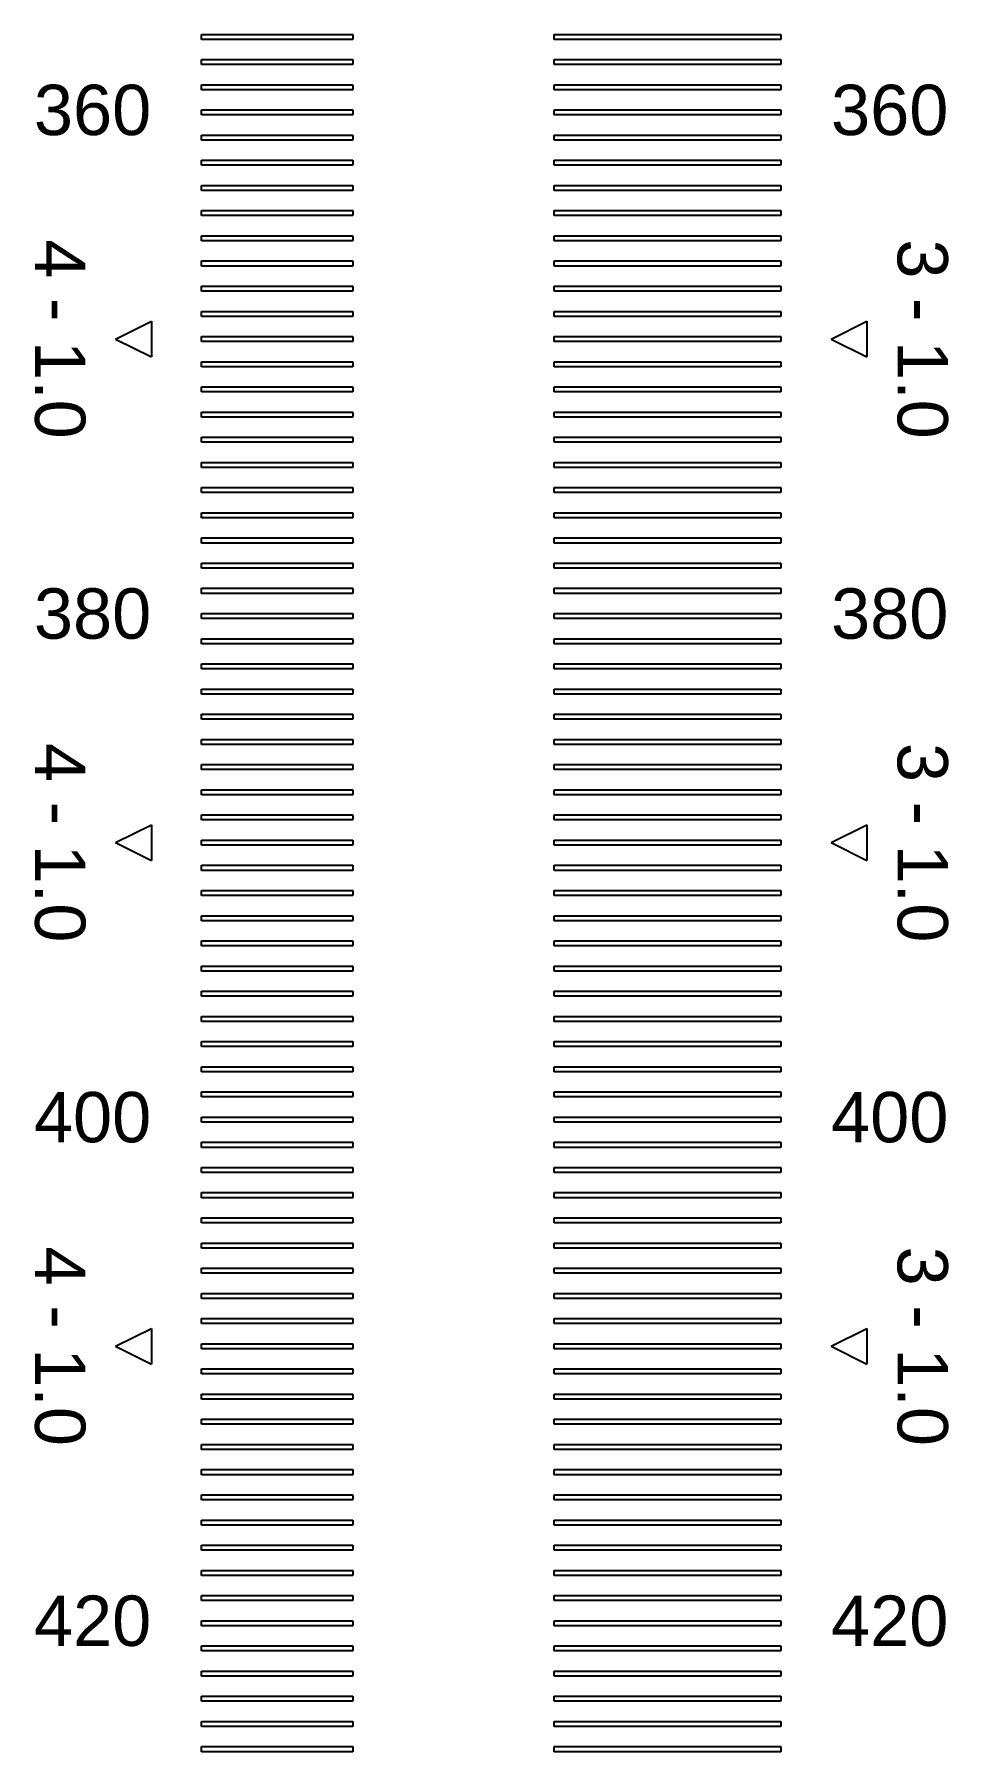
# Model space of a CAD drawing. Extents: x -24531 to 102469, y 86631 to 213631.
# Drawn here: x 53748.9 to 53930.5, y 145349.9 to 145690.9 of the extents above; entities that cross this region are included whole.
import ezdxf

# ---------------------------------------------------------------- set-up
doc = ezdxf.new("R2010")
doc.units = 13
doc.layers.add('CL - Label-1', color=120, linetype='Continuous')
doc.layers.add('CL - Label-2', color=132, linetype='Continuous')
doc.layers.add('CL - Sub-Micro', color=7, linetype='Continuous', true_color=0x47d1ff)
doc.styles.get("Standard").update_dxf_attribs({"font": 'arial.ttf'})

msp = doc.modelspace()

# ---------------------------------------------------------------- linework, layer by layer
at = {"layer": 'CL - Label-2'}
for p, q in [((53765.04, 145630.41), (53772.14, 145633.95)), ((53772.14, 145633.95), (53772.14, 145626.88)), ((53907.12, 145630.41), (53914.21, 145633.95)), ((53914.21, 145633.95), (53914.21, 145626.88)), ((53765.04, 145630.41), (53772.14, 145626.88)), ((53907.12, 145630.41), (53914.21, 145626.88)), ((53765.04, 145530.41), (53772.14, 145533.95)), ((53772.14, 145533.95), (53772.14, 145526.88)), ((53907.12, 145530.41), (53914.21, 145533.95)), ((53914.21, 145533.95), (53914.21, 145526.88)), ((53765.04, 145530.41), (53772.14, 145526.88)), ((53907.12, 145530.41), (53914.21, 145526.88)), ((53765.04, 145430.41), (53772.14, 145433.95)), ((53772.14, 145433.95), (53772.14, 145426.88)), ((53907.12, 145430.41), (53914.21, 145433.95)), ((53914.21, 145433.95), (53914.21, 145426.88)), ((53765.04, 145430.41), (53772.14, 145426.88)), ((53907.12, 145430.41), (53914.21, 145426.88))]:
    msp.add_line(p, q, dxfattribs=at)
at = {"layer": 'CL - Sub-Micro'}
for p, q in [((53782.12, 145689.91), (53782.12, 145690.91)), ((53782.12, 145690.91), (53812.12, 145690.91)), ((53812.12, 145689.91), (53782.12, 145689.91)), ((53812.12, 145690.91), (53812.12, 145689.91)), ((53852.12, 145689.91), (53852.12, 145690.91)), ((53852.12, 145690.91), (53897.12, 145690.91)), ((53897.12, 145689.91), (53852.12, 145689.91)), ((53897.12, 145690.91), (53897.12, 145689.91)), ((53782.12, 145684.91), (53782.12, 145685.91)), ((53782.12, 145685.91), (53812.12, 145685.91)), ((53812.12, 145685.91), (53812.12, 145684.91)), ((53852.12, 145684.91), (53852.12, 145685.91)), ((53852.12, 145685.91), (53897.12, 145685.91)), ((53897.12, 145685.91), (53897.12, 145684.91)), ((53812.12, 145684.91), (53782.12, 145684.91)), ((53897.12, 145684.91), (53852.12, 145684.91)), ((53782.12, 145679.91), (53782.12, 145680.91)), ((53782.12, 145680.91), (53812.12, 145680.91)), ((53812.12, 145679.91), (53782.12, 145679.91)), ((53812.12, 145680.91), (53812.12, 145679.91)), ((53852.12, 145679.91), (53852.12, 145680.91)), ((53852.12, 145680.91), (53897.12, 145680.91)), ((53897.12, 145679.91), (53852.12, 145679.91)), ((53897.12, 145680.91), (53897.12, 145679.91)), ((53782.12, 145674.91), (53782.12, 145675.91)), ((53782.12, 145675.91), (53812.12, 145675.91)), ((53812.12, 145675.91), (53812.12, 145674.91)), ((53852.12, 145674.91), (53852.12, 145675.91)), ((53852.12, 145675.91), (53897.12, 145675.91)), ((53897.12, 145675.91), (53897.12, 145674.91)), ((53812.12, 145674.91), (53782.12, 145674.91)), ((53897.12, 145674.91), (53852.12, 145674.91)), ((53782.12, 145669.91), (53782.12, 145670.91)), ((53782.12, 145670.91), (53812.12, 145670.91)), ((53812.12, 145669.91), (53782.12, 145669.91)), ((53812.12, 145670.91), (53812.12, 145669.91)), ((53852.12, 145669.91), (53852.12, 145670.91)), ((53852.12, 145670.91), (53897.12, 145670.91)), ((53897.12, 145669.91), (53852.12, 145669.91)), ((53897.12, 145670.91), (53897.12, 145669.91)), ((53782.12, 145664.91), (53782.12, 145665.91)), ((53782.12, 145665.91), (53812.12, 145665.91)), ((53812.12, 145665.91), (53812.12, 145664.91)), ((53852.12, 145664.91), (53852.12, 145665.91)), ((53852.12, 145665.91), (53897.12, 145665.91)), ((53897.12, 145665.91), (53897.12, 145664.91)), ((53812.12, 145664.91), (53782.12, 145664.91)), ((53897.12, 145664.91), (53852.12, 145664.91)), ((53782.12, 145659.91), (53782.12, 145660.91)), ((53782.12, 145660.91), (53812.12, 145660.91)), ((53812.12, 145659.91), (53782.12, 145659.91)), ((53812.12, 145660.91), (53812.12, 145659.91)), ((53852.12, 145659.91), (53852.12, 145660.91)), ((53852.12, 145660.91), (53897.12, 145660.91)), ((53897.12, 145659.91), (53852.12, 145659.91)), ((53897.12, 145660.91), (53897.12, 145659.91)), ((53782.12, 145654.91), (53782.12, 145655.91)), ((53782.12, 145655.91), (53812.12, 145655.91)), ((53812.12, 145654.91), (53782.12, 145654.91)), ((53812.12, 145655.91), (53812.12, 145654.91)), ((53852.12, 145654.91), (53852.12, 145655.91)), ((53852.12, 145655.91), (53897.12, 145655.91)), ((53897.12, 145654.91), (53852.12, 145654.91)), ((53897.12, 145655.91), (53897.12, 145654.91)), ((53782.12, 145649.91), (53782.12, 145650.91)), ((53782.12, 145650.91), (53812.12, 145650.91)), ((53812.12, 145649.91), (53782.12, 145649.91)), ((53812.12, 145650.91), (53812.12, 145649.91)), ((53852.12, 145649.91), (53852.12, 145650.91)), ((53852.12, 145650.91), (53897.12, 145650.91)), ((53897.12, 145649.91), (53852.12, 145649.91)), ((53897.12, 145650.91), (53897.12, 145649.91)), ((53782.12, 145644.91), (53782.12, 145645.91)), ((53782.12, 145645.91), (53812.12, 145645.91)), ((53812.12, 145644.91), (53782.12, 145644.91)), ((53812.12, 145645.91), (53812.12, 145644.91)), ((53852.12, 145644.91), (53852.12, 145645.91)), ((53852.12, 145645.91), (53897.12, 145645.91)), ((53897.12, 145644.91), (53852.12, 145644.91)), ((53897.12, 145645.91), (53897.12, 145644.91)), ((53782.12, 145639.91), (53782.12, 145640.91)), ((53782.12, 145640.91), (53812.12, 145640.91)), ((53812.12, 145639.91), (53782.12, 145639.91)), ((53812.12, 145640.91), (53812.12, 145639.91)), ((53852.12, 145639.91), (53852.12, 145640.91)), ((53852.12, 145640.91), (53897.12, 145640.91)), ((53897.12, 145639.91), (53852.12, 145639.91)), ((53897.12, 145640.91), (53897.12, 145639.91)), ((53782.12, 145634.91), (53782.12, 145635.91)), ((53782.12, 145635.91), (53812.12, 145635.91)), ((53812.12, 145634.91), (53782.12, 145634.91)), ((53812.12, 145635.91), (53812.12, 145634.91)), ((53852.12, 145634.91), (53852.12, 145635.91)), ((53852.12, 145635.91), (53897.12, 145635.91)), ((53897.12, 145634.91), (53852.12, 145634.91)), ((53897.12, 145635.91), (53897.12, 145634.91)), ((53782.12, 145629.91), (53782.12, 145630.91)), ((53782.12, 145630.91), (53812.12, 145630.91)), ((53812.12, 145630.91), (53812.12, 145629.91)), ((53852.12, 145629.91), (53852.12, 145630.91)), ((53852.12, 145630.91), (53897.12, 145630.91)), ((53897.12, 145630.91), (53897.12, 145629.91)), ((53812.12, 145629.91), (53782.12, 145629.91)), ((53897.12, 145629.91), (53852.12, 145629.91)), ((53782.12, 145624.91), (53782.12, 145625.91)), ((53782.12, 145625.91), (53812.12, 145625.91)), ((53812.12, 145624.91), (53782.12, 145624.91)), ((53812.12, 145625.91), (53812.12, 145624.91)), ((53852.12, 145624.91), (53852.12, 145625.91)), ((53852.12, 145625.91), (53897.12, 145625.91)), ((53897.12, 145624.91), (53852.12, 145624.91)), ((53897.12, 145625.91), (53897.12, 145624.91)), ((53782.12, 145619.91), (53782.12, 145620.91)), ((53782.12, 145620.91), (53812.12, 145620.91)), ((53812.12, 145620.91), (53812.12, 145619.91)), ((53852.12, 145619.91), (53852.12, 145620.91)), ((53852.12, 145620.91), (53897.12, 145620.91)), ((53897.12, 145620.91), (53897.12, 145619.91)), ((53812.12, 145619.91), (53782.12, 145619.91)), ((53897.12, 145619.91), (53852.12, 145619.91)), ((53782.12, 145614.91), (53782.12, 145615.91)), ((53782.12, 145615.91), (53812.12, 145615.91)), ((53812.12, 145614.91), (53782.12, 145614.91)), ((53812.12, 145615.91), (53812.12, 145614.91)), ((53852.12, 145614.91), (53852.12, 145615.91)), ((53852.12, 145615.91), (53897.12, 145615.91)), ((53897.12, 145614.91), (53852.12, 145614.91)), ((53897.12, 145615.91), (53897.12, 145614.91)), ((53782.12, 145609.91), (53782.12, 145610.91)), ((53782.12, 145610.91), (53812.12, 145610.91)), ((53812.12, 145610.91), (53812.12, 145609.91)), ((53852.12, 145609.91), (53852.12, 145610.91)), ((53852.12, 145610.91), (53897.12, 145610.91)), ((53897.12, 145610.91), (53897.12, 145609.91)), ((53812.12, 145609.91), (53782.12, 145609.91)), ((53897.12, 145609.91), (53852.12, 145609.91)), ((53782.12, 145604.91), (53782.12, 145605.91)), ((53782.12, 145605.91), (53812.12, 145605.91)), ((53812.12, 145604.91), (53782.12, 145604.91)), ((53812.12, 145605.91), (53812.12, 145604.91)), ((53852.12, 145604.91), (53852.12, 145605.91)), ((53852.12, 145605.91), (53897.12, 145605.91)), ((53897.12, 145604.91), (53852.12, 145604.91)), ((53897.12, 145605.91), (53897.12, 145604.91)), ((53782.12, 145599.91), (53782.12, 145600.91)), ((53782.12, 145600.91), (53812.12, 145600.91)), ((53812.12, 145600.91), (53812.12, 145599.91)), ((53852.12, 145599.91), (53852.12, 145600.91)), ((53852.12, 145600.91), (53897.12, 145600.91)), ((53897.12, 145600.91), (53897.12, 145599.91)), ((53812.12, 145599.91), (53782.12, 145599.91)), ((53897.12, 145599.91), (53852.12, 145599.91)), ((53782.12, 145594.91), (53782.12, 145595.91)), ((53782.12, 145595.91), (53812.12, 145595.91)), ((53812.12, 145594.91), (53782.12, 145594.91)), ((53812.12, 145595.91), (53812.12, 145594.91)), ((53852.12, 145594.91), (53852.12, 145595.91)), ((53852.12, 145595.91), (53897.12, 145595.91)), ((53897.12, 145594.91), (53852.12, 145594.91)), ((53897.12, 145595.91), (53897.12, 145594.91)), ((53782.12, 145589.91), (53782.12, 145590.91)), ((53782.12, 145590.91), (53812.12, 145590.91)), ((53812.12, 145590.91), (53812.12, 145589.91)), ((53852.12, 145589.91), (53852.12, 145590.91)), ((53852.12, 145590.91), (53897.12, 145590.91)), ((53897.12, 145590.91), (53897.12, 145589.91)), ((53812.12, 145589.91), (53782.12, 145589.91)), ((53897.12, 145589.91), (53852.12, 145589.91)), ((53782.12, 145584.91), (53782.12, 145585.91)), ((53782.12, 145585.91), (53812.12, 145585.91)), ((53812.12, 145584.91), (53782.12, 145584.91)), ((53812.12, 145585.91), (53812.12, 145584.91)), ((53852.12, 145584.91), (53852.12, 145585.91)), ((53852.12, 145585.91), (53897.12, 145585.91)), ((53897.12, 145584.91), (53852.12, 145584.91)), ((53897.12, 145585.91), (53897.12, 145584.91)), ((53782.12, 145579.91), (53782.12, 145580.91)), ((53782.12, 145580.91), (53812.12, 145580.91)), ((53812.12, 145579.91), (53782.12, 145579.91)), ((53812.12, 145580.91), (53812.12, 145579.91)), ((53852.12, 145579.91), (53852.12, 145580.91)), ((53852.12, 145580.91), (53897.12, 145580.91)), ((53897.12, 145579.91), (53852.12, 145579.91)), ((53897.12, 145580.91), (53897.12, 145579.91)), ((53782.12, 145574.91), (53782.12, 145575.91)), ((53782.12, 145575.91), (53812.12, 145575.91)), ((53812.12, 145574.91), (53782.12, 145574.91)), ((53812.12, 145575.91), (53812.12, 145574.91)), ((53852.12, 145574.91), (53852.12, 145575.91)), ((53852.12, 145575.91), (53897.12, 145575.91)), ((53897.12, 145574.91), (53852.12, 145574.91)), ((53897.12, 145575.91), (53897.12, 145574.91)), ((53782.12, 145569.91), (53782.12, 145570.91)), ((53782.12, 145570.91), (53812.12, 145570.91)), ((53812.12, 145569.91), (53782.12, 145569.91)), ((53812.12, 145570.91), (53812.12, 145569.91)), ((53852.12, 145569.91), (53852.12, 145570.91)), ((53852.12, 145570.91), (53897.12, 145570.91)), ((53897.12, 145569.91), (53852.12, 145569.91)), ((53897.12, 145570.91), (53897.12, 145569.91)), ((53782.12, 145564.91), (53782.12, 145565.91)), ((53782.12, 145565.91), (53812.12, 145565.91)), ((53812.12, 145564.91), (53782.12, 145564.91)), ((53812.12, 145565.91), (53812.12, 145564.91)), ((53852.12, 145564.91), (53852.12, 145565.91)), ((53852.12, 145565.91), (53897.12, 145565.91)), ((53897.12, 145564.91), (53852.12, 145564.91)), ((53897.12, 145565.91), (53897.12, 145564.91)), ((53782.12, 145559.91), (53782.12, 145560.91)), ((53782.12, 145560.91), (53812.12, 145560.91)), ((53812.12, 145559.91), (53782.12, 145559.91)), ((53812.12, 145560.91), (53812.12, 145559.91)), ((53852.12, 145559.91), (53852.12, 145560.91)), ((53852.12, 145560.91), (53897.12, 145560.91)), ((53897.12, 145559.91), (53852.12, 145559.91)), ((53897.12, 145560.91), (53897.12, 145559.91)), ((53782.12, 145554.91), (53782.12, 145555.91)), ((53782.12, 145555.91), (53812.12, 145555.91)), ((53812.12, 145555.91), (53812.12, 145554.91)), ((53852.12, 145554.91), (53852.12, 145555.91)), ((53852.12, 145555.91), (53897.12, 145555.91)), ((53897.12, 145555.91), (53897.12, 145554.91)), ((53812.12, 145554.91), (53782.12, 145554.91)), ((53897.12, 145554.91), (53852.12, 145554.91)), ((53782.12, 145549.91), (53782.12, 145550.91)), ((53782.12, 145550.91), (53812.12, 145550.91)), ((53812.12, 145549.91), (53782.12, 145549.91)), ((53812.12, 145550.91), (53812.12, 145549.91)), ((53852.12, 145549.91), (53852.12, 145550.91)), ((53852.12, 145550.91), (53897.12, 145550.91)), ((53897.12, 145549.91), (53852.12, 145549.91)), ((53897.12, 145550.91), (53897.12, 145549.91)), ((53782.12, 145544.91), (53782.12, 145545.91)), ((53782.12, 145545.91), (53812.12, 145545.91)), ((53812.12, 145545.91), (53812.12, 145544.91)), ((53852.12, 145544.91), (53852.12, 145545.91)), ((53852.12, 145545.91), (53897.12, 145545.91)), ((53897.12, 145545.91), (53897.12, 145544.91)), ((53812.12, 145544.91), (53782.12, 145544.91)), ((53897.12, 145544.91), (53852.12, 145544.91)), ((53782.12, 145539.91), (53782.12, 145540.91)), ((53782.12, 145540.91), (53812.12, 145540.91)), ((53812.12, 145539.91), (53782.12, 145539.91)), ((53812.12, 145540.91), (53812.12, 145539.91)), ((53852.12, 145539.91), (53852.12, 145540.91)), ((53852.12, 145540.91), (53897.12, 145540.91)), ((53897.12, 145539.91), (53852.12, 145539.91)), ((53897.12, 145540.91), (53897.12, 145539.91)), ((53782.12, 145534.91), (53782.12, 145535.91)), ((53782.12, 145535.91), (53812.12, 145535.91)), ((53812.12, 145535.91), (53812.12, 145534.91)), ((53852.12, 145534.91), (53852.12, 145535.91)), ((53852.12, 145535.91), (53897.12, 145535.91)), ((53897.12, 145535.91), (53897.12, 145534.91)), ((53812.12, 145534.91), (53782.12, 145534.91)), ((53897.12, 145534.91), (53852.12, 145534.91)), ((53782.12, 145529.91), (53782.12, 145530.91)), ((53782.12, 145530.91), (53812.12, 145530.91)), ((53812.12, 145529.91), (53782.12, 145529.91)), ((53812.12, 145530.91), (53812.12, 145529.91)), ((53852.12, 145529.91), (53852.12, 145530.91)), ((53852.12, 145530.91), (53897.12, 145530.91)), ((53897.12, 145529.91), (53852.12, 145529.91)), ((53897.12, 145530.91), (53897.12, 145529.91)), ((53782.12, 145524.91), (53782.12, 145525.91)), ((53782.12, 145525.91), (53812.12, 145525.91)), ((53812.12, 145525.91), (53812.12, 145524.91)), ((53852.12, 145524.91), (53852.12, 145525.91)), ((53852.12, 145525.91), (53897.12, 145525.91)), ((53897.12, 145525.91), (53897.12, 145524.91)), ((53812.12, 145524.91), (53782.12, 145524.91)), ((53897.12, 145524.91), (53852.12, 145524.91)), ((53782.12, 145519.91), (53782.12, 145520.91)), ((53782.12, 145520.91), (53812.12, 145520.91)), ((53812.12, 145519.91), (53782.12, 145519.91)), ((53812.12, 145520.91), (53812.12, 145519.91)), ((53852.12, 145519.91), (53852.12, 145520.91)), ((53852.12, 145520.91), (53897.12, 145520.91)), ((53897.12, 145519.91), (53852.12, 145519.91)), ((53897.12, 145520.91), (53897.12, 145519.91)), ((53782.12, 145514.91), (53782.12, 145515.91)), ((53782.12, 145515.91), (53812.12, 145515.91)), ((53812.12, 145515.91), (53812.12, 145514.91)), ((53852.12, 145514.91), (53852.12, 145515.91)), ((53852.12, 145515.91), (53897.12, 145515.91)), ((53897.12, 145515.91), (53897.12, 145514.91)), ((53812.12, 145514.91), (53782.12, 145514.91)), ((53897.12, 145514.91), (53852.12, 145514.91)), ((53782.12, 145509.91), (53782.12, 145510.91)), ((53782.12, 145510.91), (53812.12, 145510.91)), ((53812.12, 145509.91), (53782.12, 145509.91)), ((53812.12, 145510.91), (53812.12, 145509.91)), ((53852.12, 145509.91), (53852.12, 145510.91)), ((53852.12, 145510.91), (53897.12, 145510.91)), ((53897.12, 145509.91), (53852.12, 145509.91)), ((53897.12, 145510.91), (53897.12, 145509.91)), ((53782.12, 145504.91), (53782.12, 145505.91)), ((53782.12, 145505.91), (53812.12, 145505.91)), ((53812.12, 145504.91), (53782.12, 145504.91)), ((53812.12, 145505.91), (53812.12, 145504.91)), ((53852.12, 145504.91), (53852.12, 145505.91)), ((53852.12, 145505.91), (53897.12, 145505.91)), ((53897.12, 145504.91), (53852.12, 145504.91)), ((53897.12, 145505.91), (53897.12, 145504.91)), ((53782.12, 145499.91), (53782.12, 145500.91)), ((53782.12, 145500.91), (53812.12, 145500.91)), ((53812.12, 145499.91), (53782.12, 145499.91)), ((53812.12, 145500.91), (53812.12, 145499.91)), ((53852.12, 145499.91), (53852.12, 145500.91)), ((53852.12, 145500.91), (53897.12, 145500.91)), ((53897.12, 145499.91), (53852.12, 145499.91)), ((53897.12, 145500.91), (53897.12, 145499.91)), ((53782.12, 145494.91), (53782.12, 145495.91)), ((53782.12, 145495.91), (53812.12, 145495.91)), ((53812.12, 145494.91), (53782.12, 145494.91)), ((53812.12, 145495.91), (53812.12, 145494.91)), ((53852.12, 145494.91), (53852.12, 145495.91)), ((53852.12, 145495.91), (53897.12, 145495.91)), ((53897.12, 145494.91), (53852.12, 145494.91)), ((53897.12, 145495.91), (53897.12, 145494.91)), ((53782.12, 145489.91), (53782.12, 145490.91)), ((53782.12, 145490.91), (53812.12, 145490.91)), ((53812.12, 145489.91), (53782.12, 145489.91)), ((53812.12, 145490.91), (53812.12, 145489.91)), ((53852.12, 145489.91), (53852.12, 145490.91)), ((53852.12, 145490.91), (53897.12, 145490.91)), ((53897.12, 145489.91), (53852.12, 145489.91)), ((53897.12, 145490.91), (53897.12, 145489.91)), ((53782.12, 145484.91), (53782.12, 145485.91)), ((53782.12, 145485.91), (53812.12, 145485.91)), ((53812.12, 145484.91), (53782.12, 145484.91)), ((53812.12, 145485.91), (53812.12, 145484.91)), ((53852.12, 145484.91), (53852.12, 145485.91)), ((53852.12, 145485.91), (53897.12, 145485.91)), ((53897.12, 145484.91), (53852.12, 145484.91)), ((53897.12, 145485.91), (53897.12, 145484.91)), ((53782.12, 145479.91), (53782.12, 145480.91)), ((53782.12, 145480.91), (53812.12, 145480.91)), ((53812.12, 145480.91), (53812.12, 145479.91)), ((53852.12, 145479.91), (53852.12, 145480.91)), ((53852.12, 145480.91), (53897.12, 145480.91)), ((53897.12, 145480.91), (53897.12, 145479.91)), ((53812.12, 145479.91), (53782.12, 145479.91)), ((53897.12, 145479.91), (53852.12, 145479.91)), ((53782.12, 145474.91), (53782.12, 145475.91)), ((53782.12, 145475.91), (53812.12, 145475.91)), ((53812.12, 145474.91), (53782.12, 145474.91)), ((53812.12, 145475.91), (53812.12, 145474.91)), ((53852.12, 145474.91), (53852.12, 145475.91)), ((53852.12, 145475.91), (53897.12, 145475.91)), ((53897.12, 145474.91), (53852.12, 145474.91)), ((53897.12, 145475.91), (53897.12, 145474.91)), ((53782.12, 145469.91), (53782.12, 145470.91)), ((53782.12, 145470.91), (53812.12, 145470.91)), ((53812.12, 145470.91), (53812.12, 145469.91)), ((53852.12, 145469.91), (53852.12, 145470.91)), ((53852.12, 145470.91), (53897.12, 145470.91)), ((53897.12, 145470.91), (53897.12, 145469.91)), ((53812.12, 145469.91), (53782.12, 145469.91)), ((53897.12, 145469.91), (53852.12, 145469.91)), ((53782.12, 145464.91), (53782.12, 145465.91)), ((53782.12, 145465.91), (53812.12, 145465.91)), ((53812.12, 145464.91), (53782.12, 145464.91)), ((53812.12, 145465.91), (53812.12, 145464.91)), ((53852.12, 145464.91), (53852.12, 145465.91)), ((53852.12, 145465.91), (53897.12, 145465.91)), ((53897.12, 145464.91), (53852.12, 145464.91)), ((53897.12, 145465.91), (53897.12, 145464.91)), ((53782.12, 145459.91), (53782.12, 145460.91)), ((53782.12, 145460.91), (53812.12, 145460.91)), ((53812.12, 145460.91), (53812.12, 145459.91)), ((53852.12, 145459.91), (53852.12, 145460.91)), ((53852.12, 145460.91), (53897.12, 145460.91)), ((53897.12, 145460.91), (53897.12, 145459.91)), ((53812.12, 145459.91), (53782.12, 145459.91)), ((53897.12, 145459.91), (53852.12, 145459.91)), ((53782.12, 145454.91), (53782.12, 145455.91)), ((53782.12, 145455.91), (53812.12, 145455.91)), ((53812.12, 145454.91), (53782.12, 145454.91)), ((53812.12, 145455.91), (53812.12, 145454.91)), ((53852.12, 145454.91), (53852.12, 145455.91)), ((53852.12, 145455.91), (53897.12, 145455.91)), ((53897.12, 145454.91), (53852.12, 145454.91)), ((53897.12, 145455.91), (53897.12, 145454.91)), ((53782.12, 145449.91), (53782.12, 145450.91)), ((53782.12, 145450.91), (53812.12, 145450.91)), ((53812.12, 145450.91), (53812.12, 145449.91)), ((53852.12, 145449.91), (53852.12, 145450.91)), ((53852.12, 145450.91), (53897.12, 145450.91)), ((53897.12, 145450.91), (53897.12, 145449.91)), ((53812.12, 145449.91), (53782.12, 145449.91)), ((53897.12, 145449.91), (53852.12, 145449.91)), ((53782.12, 145444.91), (53782.12, 145445.91)), ((53782.12, 145445.91), (53812.12, 145445.91)), ((53812.12, 145444.91), (53782.12, 145444.91)), ((53812.12, 145445.91), (53812.12, 145444.91)), ((53852.12, 145444.91), (53852.12, 145445.91)), ((53852.12, 145445.91), (53897.12, 145445.91)), ((53897.12, 145444.91), (53852.12, 145444.91)), ((53897.12, 145445.91), (53897.12, 145444.91)), ((53782.12, 145439.91), (53782.12, 145440.91)), ((53782.12, 145440.91), (53812.12, 145440.91)), ((53812.12, 145439.91), (53782.12, 145439.91)), ((53812.12, 145440.91), (53812.12, 145439.91)), ((53852.12, 145439.91), (53852.12, 145440.91)), ((53852.12, 145440.91), (53897.12, 145440.91)), ((53897.12, 145439.91), (53852.12, 145439.91)), ((53897.12, 145440.91), (53897.12, 145439.91)), ((53782.12, 145434.91), (53782.12, 145435.91)), ((53782.12, 145435.91), (53812.12, 145435.91)), ((53812.12, 145434.91), (53782.12, 145434.91)), ((53812.12, 145435.91), (53812.12, 145434.91)), ((53852.12, 145434.91), (53852.12, 145435.91)), ((53852.12, 145435.91), (53897.12, 145435.91)), ((53897.12, 145434.91), (53852.12, 145434.91)), ((53897.12, 145435.91), (53897.12, 145434.91)), ((53782.12, 145429.91), (53782.12, 145430.91)), ((53782.12, 145430.91), (53812.12, 145430.91)), ((53812.12, 145429.91), (53782.12, 145429.91)), ((53812.12, 145430.91), (53812.12, 145429.91)), ((53852.12, 145429.91), (53852.12, 145430.91)), ((53852.12, 145430.91), (53897.12, 145430.91)), ((53897.12, 145429.91), (53852.12, 145429.91)), ((53897.12, 145430.91), (53897.12, 145429.91)), ((53782.12, 145424.91), (53782.12, 145425.91)), ((53782.12, 145425.91), (53812.12, 145425.91)), ((53812.12, 145424.91), (53782.12, 145424.91)), ((53812.12, 145425.91), (53812.12, 145424.91)), ((53852.12, 145424.91), (53852.12, 145425.91)), ((53852.12, 145425.91), (53897.12, 145425.91)), ((53897.12, 145424.91), (53852.12, 145424.91)), ((53897.12, 145425.91), (53897.12, 145424.91)), ((53782.12, 145419.91), (53782.12, 145420.91)), ((53782.12, 145420.91), (53812.12, 145420.91)), ((53812.12, 145419.91), (53782.12, 145419.91)), ((53812.12, 145420.91), (53812.12, 145419.91)), ((53852.12, 145419.91), (53852.12, 145420.91)), ((53852.12, 145420.91), (53897.12, 145420.91)), ((53897.12, 145419.91), (53852.12, 145419.91)), ((53897.12, 145420.91), (53897.12, 145419.91)), ((53782.12, 145414.91), (53782.12, 145415.91)), ((53782.12, 145415.91), (53812.12, 145415.91)), ((53812.12, 145414.91), (53782.12, 145414.91)), ((53812.12, 145415.91), (53812.12, 145414.91)), ((53852.12, 145414.91), (53852.12, 145415.91)), ((53852.12, 145415.91), (53897.12, 145415.91)), ((53897.12, 145414.91), (53852.12, 145414.91)), ((53897.12, 145415.91), (53897.12, 145414.91)), ((53782.12, 145409.91), (53782.12, 145410.91)), ((53782.12, 145410.91), (53812.12, 145410.91)), ((53812.12, 145409.91), (53782.12, 145409.91)), ((53812.12, 145410.91), (53812.12, 145409.91)), ((53852.12, 145409.91), (53852.12, 145410.91)), ((53852.12, 145410.91), (53897.12, 145410.91)), ((53897.12, 145409.91), (53852.12, 145409.91)), ((53897.12, 145410.91), (53897.12, 145409.91)), ((53782.12, 145404.91), (53782.12, 145405.91)), ((53782.12, 145405.91), (53812.12, 145405.91)), ((53812.12, 145405.91), (53812.12, 145404.91)), ((53852.12, 145404.91), (53852.12, 145405.91)), ((53852.12, 145405.91), (53897.12, 145405.91)), ((53897.12, 145405.91), (53897.12, 145404.91)), ((53812.12, 145404.91), (53782.12, 145404.91)), ((53897.12, 145404.91), (53852.12, 145404.91)), ((53782.12, 145399.91), (53782.12, 145400.91)), ((53782.12, 145400.91), (53812.12, 145400.91)), ((53812.12, 145399.91), (53782.12, 145399.91)), ((53812.12, 145400.91), (53812.12, 145399.91)), ((53852.12, 145399.91), (53852.12, 145400.91)), ((53852.12, 145400.91), (53897.12, 145400.91)), ((53897.12, 145399.91), (53852.12, 145399.91)), ((53897.12, 145400.91), (53897.12, 145399.91)), ((53782.12, 145394.91), (53782.12, 145395.91)), ((53782.12, 145395.91), (53812.12, 145395.91)), ((53812.12, 145395.91), (53812.12, 145394.91)), ((53852.12, 145394.91), (53852.12, 145395.91)), ((53852.12, 145395.91), (53897.12, 145395.91)), ((53897.12, 145395.91), (53897.12, 145394.91)), ((53812.12, 145394.91), (53782.12, 145394.91)), ((53897.12, 145394.91), (53852.12, 145394.91)), ((53782.12, 145389.91), (53782.12, 145390.91)), ((53782.12, 145390.91), (53812.12, 145390.91)), ((53812.12, 145389.91), (53782.12, 145389.91)), ((53812.12, 145390.91), (53812.12, 145389.91)), ((53852.12, 145389.91), (53852.12, 145390.91)), ((53852.12, 145390.91), (53897.12, 145390.91)), ((53897.12, 145389.91), (53852.12, 145389.91)), ((53897.12, 145390.91), (53897.12, 145389.91)), ((53782.12, 145384.91), (53782.12, 145385.91)), ((53782.12, 145385.91), (53812.12, 145385.91)), ((53812.12, 145385.91), (53812.12, 145384.91)), ((53852.12, 145384.91), (53852.12, 145385.91)), ((53852.12, 145385.91), (53897.12, 145385.91)), ((53897.12, 145385.91), (53897.12, 145384.91)), ((53812.12, 145384.91), (53782.12, 145384.91)), ((53897.12, 145384.91), (53852.12, 145384.91)), ((53782.12, 145379.91), (53782.12, 145380.91)), ((53782.12, 145380.91), (53812.12, 145380.91)), ((53812.12, 145379.91), (53782.12, 145379.91)), ((53812.12, 145380.91), (53812.12, 145379.91)), ((53852.12, 145379.91), (53852.12, 145380.91)), ((53852.12, 145380.91), (53897.12, 145380.91)), ((53897.12, 145379.91), (53852.12, 145379.91)), ((53897.12, 145380.91), (53897.12, 145379.91)), ((53782.12, 145374.91), (53782.12, 145375.91)), ((53782.12, 145375.91), (53812.12, 145375.91)), ((53812.12, 145375.91), (53812.12, 145374.91)), ((53852.12, 145374.91), (53852.12, 145375.91)), ((53852.12, 145375.91), (53897.12, 145375.91)), ((53897.12, 145375.91), (53897.12, 145374.91)), ((53812.12, 145374.91), (53782.12, 145374.91)), ((53897.12, 145374.91), (53852.12, 145374.91)), ((53782.12, 145369.91), (53782.12, 145370.91)), ((53782.12, 145370.91), (53812.12, 145370.91)), ((53812.12, 145369.91), (53782.12, 145369.91)), ((53812.12, 145370.91), (53812.12, 145369.91)), ((53852.12, 145369.91), (53852.12, 145370.91)), ((53852.12, 145370.91), (53897.12, 145370.91)), ((53897.12, 145369.91), (53852.12, 145369.91)), ((53897.12, 145370.91), (53897.12, 145369.91)), ((53782.12, 145364.91), (53782.12, 145365.91)), ((53782.12, 145365.91), (53812.12, 145365.91)), ((53812.12, 145364.91), (53782.12, 145364.91)), ((53812.12, 145365.91), (53812.12, 145364.91)), ((53852.12, 145364.91), (53852.12, 145365.91)), ((53852.12, 145365.91), (53897.12, 145365.91)), ((53897.12, 145364.91), (53852.12, 145364.91)), ((53897.12, 145365.91), (53897.12, 145364.91)), ((53782.12, 145359.91), (53782.12, 145360.91)), ((53782.12, 145360.91), (53812.12, 145360.91)), ((53812.12, 145359.91), (53782.12, 145359.91)), ((53812.12, 145360.91), (53812.12, 145359.91)), ((53852.12, 145359.91), (53852.12, 145360.91)), ((53852.12, 145360.91), (53897.12, 145360.91)), ((53897.12, 145359.91), (53852.12, 145359.91)), ((53897.12, 145360.91), (53897.12, 145359.91)), ((53782.12, 145354.91), (53782.12, 145355.91)), ((53782.12, 145355.91), (53812.12, 145355.91)), ((53812.12, 145354.91), (53782.12, 145354.91)), ((53812.12, 145355.91), (53812.12, 145354.91)), ((53852.12, 145354.91), (53852.12, 145355.91)), ((53852.12, 145355.91), (53897.12, 145355.91)), ((53897.12, 145354.91), (53852.12, 145354.91)), ((53897.12, 145355.91), (53897.12, 145354.91)), ((53782.12, 145349.91), (53782.12, 145350.91)), ((53782.12, 145350.91), (53812.12, 145350.91)), ((53812.12, 145349.91), (53782.12, 145349.91)), ((53812.12, 145350.91), (53812.12, 145349.91)), ((53852.12, 145349.91), (53852.12, 145350.91)), ((53852.12, 145350.91), (53897.12, 145350.91)), ((53897.12, 145349.91), (53852.12, 145349.91)), ((53897.12, 145350.91), (53897.12, 145349.91))]:
    msp.add_line(p, q, dxfattribs=at)

# ---------------------------------------------------------------- texts
at = {"layer": 'CL - Label-1', "char_height": 10}
for s, insert, attachment_point in [('360', (53772.12, 145680.91), 3), ('360', (53907.12, 145680.91), 1), ('380', (53772.12, 145580.91), 3), ('380', (53907.12, 145580.91), 1), ('400', (53772.12, 145480.91), 3), ('400', (53907.12, 145480.91), 1), ('420', (53772.12, 145380.91), 3), ('420', (53907.12, 145380.91), 1)]:
    msp.add_mtext_dynamic_manual_height_columns(s, width=21.565, gutter_width=12.5, heights=[8.55], dxfattribs=dict(at, insert=insert, attachment_point=attachment_point))
at = {"layer": 'CL - Label-2', "char_height": 10, "rotation": 270}
for s, insert, attachment_point in [('4 - 1.0', (53759.04, 145630.41), 2), ('3 - 1.0', (53920.19, 145630.41), 8), ('4 - 1.0', (53759.04, 145530.41), 2), ('3 - 1.0', (53920.19, 145530.41), 8), ('4 - 1.0', (53759.04, 145430.41), 2), ('3 - 1.0', (53920.19, 145430.41), 8)]:
    msp.add_mtext_dynamic_manual_height_columns(s, width=52.3045, gutter_width=12.5, heights=[18.11], dxfattribs=dict(at, insert=insert, attachment_point=attachment_point))

doc.saveas('drawing.dxf')
